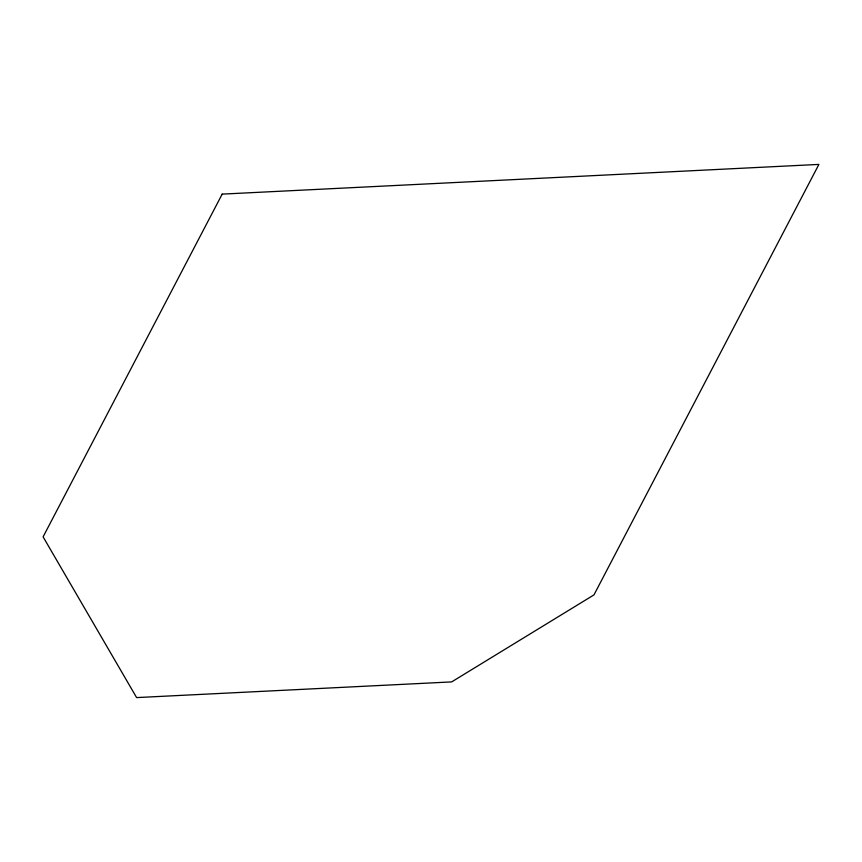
<?xml version="1.0" encoding="UTF-8"?>
<svg xmlns="http://www.w3.org/2000/svg" width="862" height="862" viewBox="0 0 862 862"><rect width="100%" height="100%" fill="white"/><g stroke="black" fill="none" stroke-linecap="round" stroke-linejoin="round"><path stroke-width="1.29" d="M222.18 194.122L43.1 536.854L136.616 697.595L451.645 681.907L593.961 594.899L818.9 164.405L222.18 194.122"/></g></svg>
